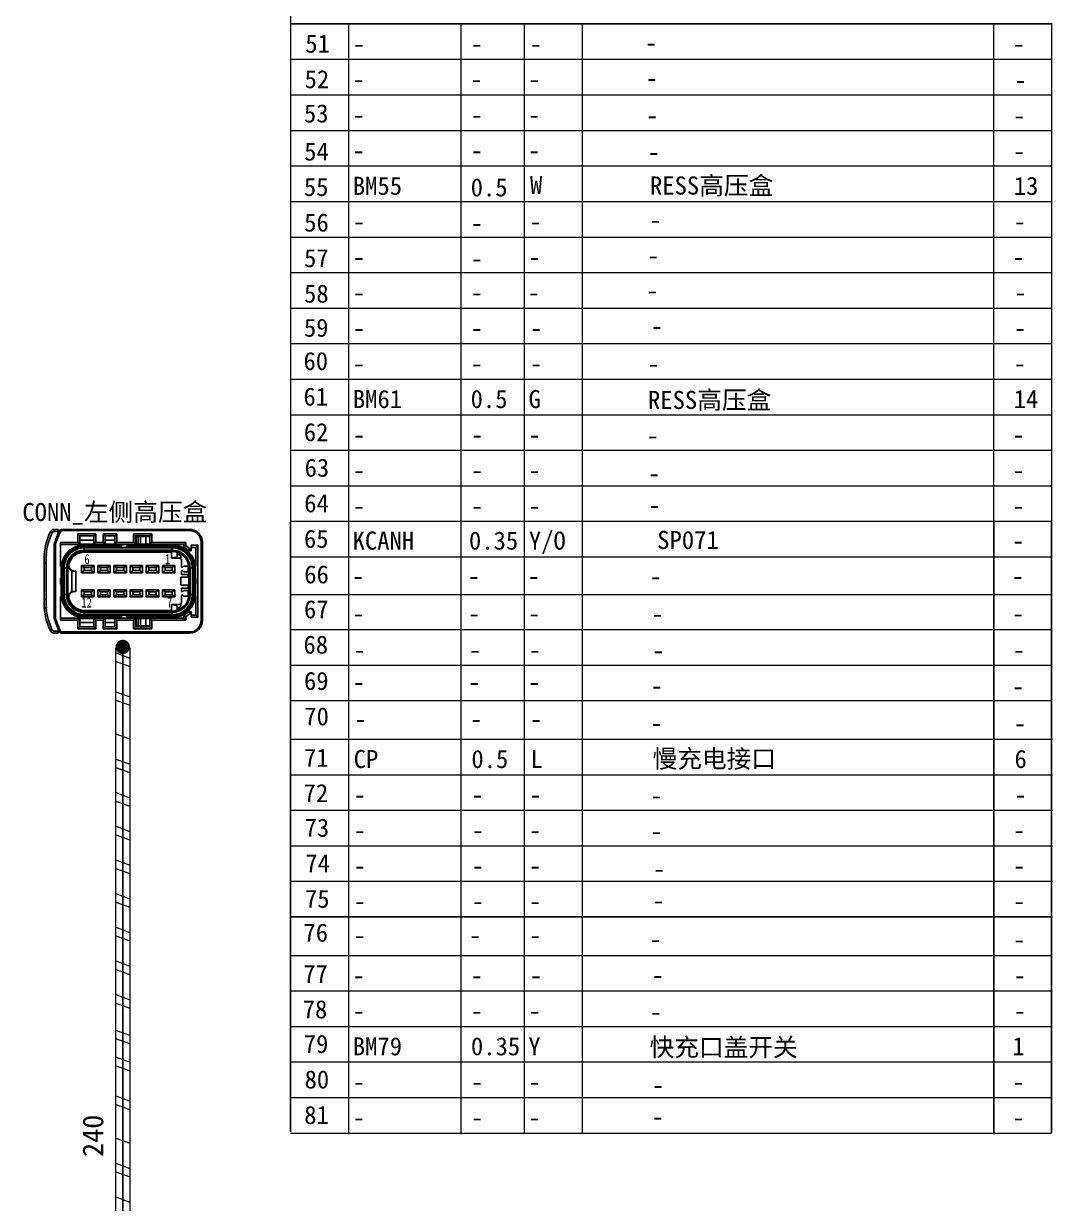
# Model space of a CAD drawing. Header units: millimetres. Extents: x 17 to 3784, y 12 to 1382.
# Drawn here: x 1831.6 to 1903.5, y 214.5 to 297 of the extents above; entities that cross this region are included whole.
import ezdxf

# ---------------------------------------------------------------- set-up
doc = ezdxf.new("R2010")
doc.units = ezdxf.units.MM
doc.layers.add('全新开发部分', color=7, linetype='Continuous', lineweight=18)
doc.styles.add('FangSong_GB2312_Style', font='simfang.ttf')
doc.styles.add('样式 2', font='', dxfattribs={"width": 0.75})
doc.styles.get('样式 2').set_extended_font_data('宋体')

msp = doc.modelspace()

# ---------------------------------------------------------------- hatches: boundary and pattern name
h = msp.add_hatch(color=0)
edge = h.paths.add_edge_path(flags=0)
edge.add_arc((1838.501, 253.405), 0.507, 180, 540)

# ---------------------------------------------------------------- linework, layer by layer
at = {"color": 7, "linetype": 'Continuous'}
for p, q in [((1833.7, 261.627), (1833.7, 261.486)), ((1833.7, 261.627), (1833.983, 261.627)), ((1833.983, 261.354), (1833.983, 261.627)), ((1834.214, 261.627), (1834.214, 261.543)), ((1843.165, 261.627), (1834.214, 261.627)), ((1843.165, 261.543), (1843.165, 261.627)), ((1833.447, 261.471), (1833.574, 261.408)), ((1833.7, 261.486), (1833.983, 261.486)), ((1833.973, 261.331), (1833.989, 261.331)), ((1834.162, 261.51), (1834.086, 261.546)), ((1843.165, 261.543), (1834.214, 261.543)), ((1835.353, 260.709), (1835.353, 261.317)), ((1835.494, 261.175), (1835.353, 261.317)), ((1835.353, 261.317), (1836.624, 261.317)), ((1835.494, 260.568), (1835.494, 261.175)), ((1835.494, 261.175), (1836.483, 261.175)), ((1835.494, 260.879), (1836.483, 260.879)), ((1836.483, 261.175), (1836.624, 261.317)), ((1836.483, 260.568), (1836.483, 261.175)), ((1836.624, 261.317), (1836.624, 260.709)), ((1837.133, 260.709), (1837.133, 261.317)), ((1837.274, 261.175), (1837.133, 261.317)), ((1837.133, 261.317), (1838.094, 261.317)), ((1837.274, 260.568), (1837.274, 261.175)), ((1837.274, 261.175), (1837.952, 261.175)), ((1837.274, 260.879), (1837.952, 260.879)), ((1837.952, 261.175), (1838.094, 261.317)), ((1837.952, 260.568), (1837.952, 261.175)), ((1838.094, 261.317), (1838.094, 260.709)), ((1839.252, 260.709), (1839.252, 261.317)), ((1839.393, 261.175), (1839.252, 261.317)), ((1839.252, 261.317), (1840.523, 261.317)), ((1839.393, 260.568), (1839.393, 261.175)), ((1839.393, 261.175), (1840.382, 261.175)), ((1839.393, 260.879), (1839.436, 260.879)), ((1839.436, 261.119), (1839.436, 260.596)), ((1840.382, 261.119), (1839.436, 261.119)), ((1839.577, 260.596), (1839.577, 261.119)), ((1839.737, 261.119), (1839.737, 260.596)), ((1840.103, 260.596), (1840.103, 261.119)), ((1840.382, 261.175), (1840.523, 261.317)), ((1840.382, 260.568), (1840.382, 261.175)), ((1840.523, 261.317), (1840.523, 260.709)), ((1833.7, 255.398), (1833.7, 260.596)), ((1833.7, 260.568), (1833.785, 260.555)), ((1833.785, 260.555), (1833.785, 255.439)), ((1834.152, 259.056), (1834.152, 260.709)), ((1834.152, 260.709), (1835.353, 260.709)), ((1834.152, 260.568), (1837.389, 260.568)), ((1835.494, 260.628), (1835.353, 260.709)), ((1835.494, 260.596), (1836.483, 260.596)), ((1835.777, 260.088), (1841.964, 260.088)), ((1835.805, 260.54), (1835.805, 260.483)), ((1835.805, 260.54), (1837.45, 260.54)), ((1835.805, 260.483), (1838.418, 260.483)), ((1835.805, 260.398), (1835.805, 260.172)), ((1835.805, 260.398), (1838.418, 260.398)), ((1835.805, 260.398), (1838.418, 260.398)), ((1835.805, 260.341), (1841.964, 260.341)), ((1835.805, 260.332), (1841.964, 260.332)), ((1835.805, 260.172), (1841.964, 260.172)), ((1835.805, 260.031), (1835.805, 260.088)), ((1841.906, 260.031), (1835.805, 260.031)), ((1836.483, 260.628), (1836.624, 260.709)), ((1836.624, 260.709), (1837.133, 260.709)), ((1837.274, 260.628), (1837.133, 260.709)), ((1837.274, 260.596), (1837.952, 260.596)), ((1837.571, 260.483), (1837.329, 260.596)), ((1837.656, 260.596), (1837.656, 260.483)), ((1837.952, 260.628), (1838.094, 260.709)), ((1837.952, 260.568), (1842.769, 260.568)), ((1837.989, 260.568), (1837.995, 260.483)), ((1837.991, 260.54), (1838.418, 260.54)), ((1838.094, 260.709), (1839.252, 260.709)), ((1838.418, 260.37), (1838.418, 260.568)), ((1838.689, 260.37), (1838.418, 260.37)), ((1838.971, 260.568), (1838.689, 260.37)), ((1838.728, 260.398), (1841.964, 260.398)), ((1838.729, 260.398), (1841.964, 260.398)), ((1838.85, 260.483), (1841.964, 260.483)), ((1838.931, 260.54), (1841.964, 260.54)), ((1839.393, 260.628), (1839.252, 260.709)), ((1839.393, 260.596), (1840.382, 260.596)), ((1840.382, 260.628), (1840.523, 260.709)), ((1840.523, 260.709), (1842.911, 260.709)), ((1841.906, 259.622), (1841.906, 260.088)), ((1841.964, 260.54), (1841.964, 260.483)), ((1841.964, 260.398), (1841.964, 260.172)), ((1842.303, 259.713), (1842.303, 260.018)), ((1842.769, 260.568), (1842.911, 260.709)), ((1842.769, 260.568), (1842.769, 260.427)), ((1842.769, 260.427), (1842.911, 260.491)), ((1842.769, 260.427), (1843.127, 260.116)), ((1842.911, 260.709), (1842.911, 260.491)), ((1842.911, 260.491), (1843.18, 260.257)), ((1843.127, 260.116), (1843.18, 260.257)), ((1843.127, 260.116), (1843.278, 260.116)), ((1843.18, 260.257), (1843.278, 260.257)), ((1843.758, 260.511), (1843.278, 260.511)), ((1843.278, 260.116), (1843.278, 260.511)), ((1843.617, 260.37), (1843.278, 260.37)), ((1843.758, 260.511), (1843.617, 260.37)), ((1843.617, 259.056), (1843.617, 260.37)), ((1843.758, 260.511), (1843.758, 255.483)), ((1843.984, 260.723), (1844.069, 260.723)), ((1843.984, 255.271), (1843.984, 260.723)), ((1844.069, 255.271), (1844.069, 260.723)), ((1832.994, 256.726), (1832.994, 259.268)), ((1832.994, 259.268), (1833.135, 259.268)), ((1833.014, 259.863), (1833.155, 259.854)), ((1833.135, 256.726), (1833.135, 259.268)), ((1841.906, 259.629), (1841.987, 259.629)), ((1842.557, 259.622), (1841.906, 259.622)), ((1841.987, 259.629), (1842.303, 259.713)), ((1842.557, 259.579), (1842.557, 259.773)), ((1842.6, 258.972), (1842.6, 259.537)), ((1834.152, 259.056), (1834.181, 259.056)), ((1834.181, 259.056), (1834.181, 258.209)), ((1834.195, 257.065), (1834.195, 258.929)), ((1834.195, 258.929), (1834.251, 258.929)), ((1834.251, 257.065), (1834.251, 258.929)), ((1834.336, 257.065), (1834.336, 258.929)), ((1834.336, 258.929), (1834.562, 258.929)), ((1834.337, 257.065), (1834.337, 258.929)), ((1834.393, 257.065), (1834.393, 258.929)), ((1834.403, 257.065), (1834.403, 258.929)), ((1834.562, 257.065), (1834.562, 258.929)), ((1834.647, 258.958), (1834.647, 257.036)), ((1834.929, 257.291), (1834.929, 258.703)), ((1834.929, 258.703), (1835.212, 258.703)), ((1835.212, 257.291), (1835.212, 258.703)), ((1835.621, 258.598), (1835.621, 259.091)), ((1835.805, 258.951), (1835.621, 259.091)), ((1835.621, 259.091), (1836.497, 259.091)), ((1835.805, 258.739), (1835.621, 258.598)), ((1836.497, 258.598), (1835.621, 258.598)), ((1835.805, 258.739), (1835.805, 258.951)), ((1835.805, 258.951), (1836.314, 258.951)), ((1836.314, 258.739), (1835.805, 258.739)), ((1836.314, 258.951), (1836.497, 259.091)), ((1836.314, 258.951), (1836.314, 258.739)), ((1836.314, 258.739), (1836.497, 258.598)), ((1836.497, 259.091), (1836.497, 258.598)), ((1836.752, 258.598), (1836.752, 259.091)), ((1836.935, 258.951), (1836.752, 259.091)), ((1836.752, 259.091), (1837.627, 259.091)), ((1836.935, 258.739), (1836.752, 258.598)), ((1837.627, 258.598), (1836.752, 258.598)), ((1836.935, 258.739), (1836.935, 258.951)), ((1836.935, 258.951), (1837.444, 258.951)), ((1837.444, 258.739), (1836.935, 258.739)), ((1837.444, 258.951), (1837.627, 259.091)), ((1837.444, 258.951), (1837.444, 258.739)), ((1837.444, 258.739), (1837.627, 258.598)), ((1837.627, 259.091), (1837.627, 258.598)), ((1837.882, 258.598), (1837.882, 259.091)), ((1838.065, 258.951), (1837.882, 259.091)), ((1837.882, 259.091), (1838.757, 259.091)), ((1838.065, 258.739), (1837.882, 258.598)), ((1838.757, 258.598), (1837.882, 258.598)), ((1838.065, 258.739), (1838.065, 258.951)), ((1838.065, 258.951), (1838.574, 258.951)), ((1838.574, 258.739), (1838.065, 258.739)), ((1838.574, 258.951), (1838.757, 259.091)), ((1838.574, 258.951), (1838.574, 258.739)), ((1838.574, 258.739), (1838.757, 258.598)), ((1838.757, 259.091), (1838.757, 258.598)), ((1839.012, 258.598), (1839.012, 259.091)), ((1839.012, 259.091), (1839.888, 259.091)), ((1839.195, 258.951), (1839.012, 259.091)), ((1839.195, 258.739), (1839.012, 258.598)), ((1839.888, 258.598), (1839.012, 258.598)), ((1839.195, 258.739), (1839.195, 258.951)), ((1839.195, 258.951), (1839.704, 258.951)), ((1839.704, 258.739), (1839.195, 258.739)), ((1839.704, 258.951), (1839.888, 259.091)), ((1839.704, 258.951), (1839.704, 258.739)), ((1839.704, 258.739), (1839.888, 258.598)), ((1839.888, 259.091), (1839.888, 258.598)), ((1840.142, 259.091), (1841.018, 259.091)), ((1840.142, 258.598), (1840.142, 259.091)), ((1840.325, 258.951), (1840.142, 259.091)), ((1840.325, 258.739), (1840.142, 258.598)), ((1841.018, 258.598), (1840.142, 258.598)), ((1840.325, 258.951), (1840.834, 258.951)), ((1840.325, 258.739), (1840.325, 258.951)), ((1840.834, 258.739), (1840.325, 258.739)), ((1840.834, 258.951), (1841.018, 259.091)), ((1840.834, 258.951), (1840.834, 258.739)), ((1840.834, 258.739), (1841.018, 258.598)), ((1841.018, 259.091), (1841.018, 258.598)), ((1841.272, 259.091), (1842.148, 259.091)), ((1841.456, 258.951), (1841.272, 259.091)), ((1841.272, 258.598), (1841.272, 259.091)), ((1841.456, 258.739), (1841.272, 258.598)), ((1842.148, 258.598), (1841.272, 258.598)), ((1841.456, 258.951), (1841.964, 258.951)), ((1841.456, 258.739), (1841.456, 258.951)), ((1841.964, 258.739), (1841.456, 258.739)), ((1841.964, 258.951), (1842.148, 259.091)), ((1841.964, 258.951), (1841.964, 258.739)), ((1841.964, 258.739), (1842.148, 258.598)), ((1842.148, 259.091), (1842.148, 258.598)), ((1842.699, 258.972), (1842.6, 258.972)), ((1842.6, 258.717), (1842.699, 258.717)), ((1842.6, 258.477), (1842.6, 258.717)), ((1842.6, 258.477), (1843.122, 258.477)), ((1842.769, 259.042), (1842.699, 258.972)), ((1842.699, 258.717), (1842.769, 258.647)), ((1842.769, 259.042), (1843.117, 259.042)), ((1842.769, 258.647), (1843.122, 258.647)), ((1843.066, 258.929), (1843.122, 258.929)), ((1843.066, 258.647), (1843.066, 258.929)), ((1843.066, 258.28), (1843.066, 258.477)), ((1843.122, 257.065), (1843.122, 258.929)), ((1843.433, 258.929), (1843.207, 258.929)), ((1843.207, 258.929), (1843.207, 257.065)), ((1843.367, 258.929), (1843.367, 257.065)), ((1843.376, 258.929), (1843.376, 257.065)), ((1843.433, 258.929), (1843.433, 257.065)), ((1843.433, 258.929), (1843.433, 257.065)), ((1843.574, 258.929), (1843.518, 258.929)), ((1843.518, 258.929), (1843.518, 257.065)), ((1843.574, 258.929), (1843.574, 257.065)), ((1843.617, 259.056), (1843.589, 259.056)), ((1843.589, 258.209), (1843.589, 259.056)), ((1834.152, 258.209), (1834.152, 257.785)), ((1834.181, 258.209), (1834.152, 258.209)), ((1834.152, 257.785), (1834.181, 257.785)), ((1834.181, 257.785), (1834.181, 256.938)), ((1843.122, 258.28), (1842.557, 258.28)), ((1842.557, 258.28), (1842.557, 257.715)), ((1842.557, 257.715), (1843.122, 257.715)), ((1842.6, 257.517), (1843.122, 257.517)), ((1842.6, 257.277), (1842.6, 257.517)), ((1843.066, 257.517), (1843.066, 257.715)), ((1843.617, 258.209), (1843.589, 258.209)), ((1843.617, 257.785), (1843.589, 257.785)), ((1843.589, 256.938), (1843.589, 257.785)), ((1843.617, 257.785), (1843.617, 258.209)), ((1832.994, 256.726), (1833.135, 256.726)), ((1834.152, 255.285), (1834.152, 256.938)), ((1834.181, 256.938), (1834.152, 256.938)), ((1834.195, 257.065), (1834.251, 257.065)), ((1834.336, 257.065), (1834.562, 257.065)), ((1834.929, 257.291), (1835.212, 257.291)), ((1835.621, 256.903), (1835.621, 257.396)), ((1835.805, 257.255), (1835.621, 257.396)), ((1835.621, 257.396), (1836.497, 257.396)), ((1835.805, 257.044), (1835.621, 256.903)), ((1836.497, 256.903), (1835.621, 256.903)), ((1835.805, 257.044), (1835.805, 257.255)), ((1835.805, 257.255), (1836.314, 257.255)), ((1836.314, 257.044), (1835.805, 257.044)), ((1836.314, 257.255), (1836.497, 257.396)), ((1836.314, 257.255), (1836.314, 257.044)), ((1836.314, 257.044), (1836.497, 256.903)), ((1836.497, 257.396), (1836.497, 256.903)), ((1836.752, 256.903), (1836.752, 257.396)), ((1836.935, 257.255), (1836.752, 257.396)), ((1836.752, 257.396), (1837.627, 257.396)), ((1836.935, 257.044), (1836.752, 256.903)), ((1837.627, 256.903), (1836.752, 256.903)), ((1836.935, 257.044), (1836.935, 257.255)), ((1836.935, 257.255), (1837.444, 257.255)), ((1837.444, 257.044), (1836.935, 257.044)), ((1837.444, 257.255), (1837.627, 257.396)), ((1837.444, 257.255), (1837.444, 257.044)), ((1837.444, 257.044), (1837.627, 256.903)), ((1837.627, 257.396), (1837.627, 256.903)), ((1838.065, 257.255), (1837.882, 257.396)), ((1837.882, 256.903), (1837.882, 257.396)), ((1837.882, 257.396), (1838.757, 257.396)), ((1838.065, 257.044), (1837.882, 256.903)), ((1838.757, 256.903), (1837.882, 256.903)), ((1838.065, 257.044), (1838.065, 257.255)), ((1838.065, 257.255), (1838.574, 257.255)), ((1838.574, 257.044), (1838.065, 257.044)), ((1838.574, 257.255), (1838.757, 257.396)), ((1838.574, 257.255), (1838.574, 257.044)), ((1838.574, 257.044), (1838.757, 256.903)), ((1838.757, 257.396), (1838.757, 256.903)), ((1839.012, 257.396), (1839.888, 257.396)), ((1839.195, 257.255), (1839.012, 257.396)), ((1839.012, 256.903), (1839.012, 257.396)), ((1839.195, 257.044), (1839.012, 256.903)), ((1839.888, 256.903), (1839.012, 256.903)), ((1839.195, 257.255), (1839.704, 257.255)), ((1839.195, 257.044), (1839.195, 257.255)), ((1839.704, 257.044), (1839.195, 257.044)), ((1839.704, 257.255), (1839.888, 257.396)), ((1839.704, 257.255), (1839.704, 257.044)), ((1839.704, 257.044), (1839.888, 256.903)), ((1839.888, 257.396), (1839.888, 256.903)), ((1840.142, 257.396), (1841.018, 257.396)), ((1840.325, 257.255), (1840.142, 257.396)), ((1840.142, 256.903), (1840.142, 257.396)), ((1840.325, 257.044), (1840.142, 256.903)), ((1841.018, 256.903), (1840.142, 256.903)), ((1840.325, 257.255), (1840.834, 257.255)), ((1840.325, 257.044), (1840.325, 257.255)), ((1840.834, 257.044), (1840.325, 257.044)), ((1840.834, 257.255), (1841.018, 257.396)), ((1840.834, 257.255), (1840.834, 257.044)), ((1840.834, 257.044), (1841.018, 256.903)), ((1841.018, 257.396), (1841.018, 256.903)), ((1841.272, 257.396), (1842.148, 257.396)), ((1841.456, 257.255), (1841.272, 257.396)), ((1841.272, 256.903), (1841.272, 257.396)), ((1841.456, 257.044), (1841.272, 256.903)), ((1842.148, 256.903), (1841.272, 256.903)), ((1841.456, 257.255), (1841.964, 257.255)), ((1841.456, 257.044), (1841.456, 257.255)), ((1841.964, 257.044), (1841.456, 257.044)), ((1841.964, 257.255), (1842.148, 257.396)), ((1841.964, 257.255), (1841.964, 257.044)), ((1841.964, 257.044), (1842.148, 256.903)), ((1842.148, 257.396), (1842.148, 256.903)), ((1842.699, 257.277), (1842.6, 257.277)), ((1842.6, 257.022), (1842.699, 257.022)), ((1842.6, 256.457), (1842.6, 257.022)), ((1842.769, 257.347), (1842.699, 257.277)), ((1842.699, 257.022), (1842.769, 256.952)), ((1842.769, 257.347), (1843.122, 257.347)), ((1842.769, 256.952), (1843.117, 256.952)), ((1843.066, 257.065), (1843.066, 257.347)), ((1843.066, 257.065), (1843.122, 257.065)), ((1843.433, 257.065), (1843.207, 257.065)), ((1843.574, 257.065), (1843.518, 257.065)), ((1843.617, 256.938), (1843.589, 256.938)), ((1843.617, 255.624), (1843.617, 256.938)), ((1833.014, 256.131), (1833.155, 256.14)), ((1835.777, 255.906), (1841.964, 255.906)), ((1835.805, 255.963), (1835.805, 255.906)), ((1835.805, 255.963), (1841.906, 255.963)), ((1835.805, 255.596), (1835.805, 255.822)), ((1841.964, 255.822), (1835.805, 255.822)), ((1842.557, 256.373), (1841.906, 256.373)), ((1841.906, 255.906), (1841.906, 256.373)), ((1841.987, 256.365), (1841.906, 256.365)), ((1841.964, 255.596), (1841.964, 255.822)), ((1842.303, 256.281), (1841.987, 256.365)), ((1842.303, 255.976), (1842.303, 256.281)), ((1842.557, 256.221), (1842.557, 256.415)), ((1843.127, 255.878), (1842.769, 255.567)), ((1843.278, 255.878), (1843.127, 255.878)), ((1843.127, 255.878), (1843.18, 255.737)), ((1843.278, 255.483), (1843.278, 255.878)), ((1833.7, 255.426), (1833.785, 255.439)), ((1837.389, 255.426), (1834.152, 255.426)), ((1835.353, 255.285), (1834.152, 255.285)), ((1835.494, 255.366), (1835.353, 255.285)), ((1835.353, 254.677), (1835.353, 255.285)), ((1835.494, 254.819), (1835.494, 255.426)), ((1835.494, 255.398), (1836.483, 255.398)), ((1835.494, 255.115), (1836.483, 255.115)), ((1841.964, 255.662), (1835.805, 255.662)), ((1841.964, 255.653), (1835.805, 255.653)), ((1838.418, 255.596), (1835.805, 255.596)), ((1838.418, 255.596), (1835.805, 255.596)), ((1835.805, 255.454), (1835.805, 255.511)), ((1835.805, 255.511), (1838.418, 255.511)), ((1837.45, 255.454), (1835.805, 255.454)), ((1836.483, 254.819), (1836.483, 255.426)), ((1836.483, 255.366), (1836.624, 255.285)), ((1837.133, 255.285), (1836.624, 255.285)), ((1836.624, 255.285), (1836.624, 254.677)), ((1837.274, 255.366), (1837.133, 255.285)), ((1837.133, 254.677), (1837.133, 255.285)), ((1837.274, 254.819), (1837.274, 255.426)), ((1837.274, 255.398), (1837.952, 255.398)), ((1837.274, 255.115), (1837.952, 255.115)), ((1837.329, 255.398), (1837.571, 255.511)), ((1837.656, 255.511), (1837.656, 255.398)), ((1842.769, 255.426), (1837.952, 255.426)), ((1837.952, 254.819), (1837.952, 255.426)), ((1837.952, 255.366), (1838.094, 255.285)), ((1837.995, 255.511), (1837.989, 255.426)), ((1838.418, 255.454), (1837.991, 255.454)), ((1839.252, 255.285), (1838.094, 255.285)), ((1838.094, 255.285), (1838.094, 254.677)), ((1838.418, 255.624), (1838.689, 255.624)), ((1838.418, 255.426), (1838.418, 255.624)), ((1838.689, 255.624), (1838.971, 255.426)), ((1841.964, 255.596), (1838.728, 255.596)), ((1841.964, 255.596), (1838.729, 255.596)), ((1841.964, 255.511), (1838.85, 255.511)), ((1841.964, 255.454), (1838.931, 255.454)), ((1839.393, 255.366), (1839.252, 255.285)), ((1839.252, 254.677), (1839.252, 255.285)), ((1839.393, 254.819), (1839.393, 255.426)), ((1839.393, 255.398), (1840.382, 255.398)), ((1839.393, 255.115), (1839.436, 255.115)), ((1839.436, 255.398), (1839.436, 254.875)), ((1839.577, 254.875), (1839.577, 255.398)), ((1839.737, 255.398), (1839.737, 254.875)), ((1840.103, 254.875), (1840.103, 255.398)), ((1840.382, 254.819), (1840.382, 255.426)), ((1840.382, 255.366), (1840.523, 255.285)), ((1842.911, 255.285), (1840.523, 255.285)), ((1840.523, 255.285), (1840.523, 254.677)), ((1841.964, 255.454), (1841.964, 255.511)), ((1842.769, 255.567), (1842.911, 255.503)), ((1842.769, 255.567), (1842.769, 255.426)), ((1842.769, 255.426), (1842.911, 255.285)), ((1843.18, 255.737), (1842.911, 255.503)), ((1842.911, 255.503), (1842.911, 255.285)), ((1843.278, 255.737), (1843.18, 255.737)), ((1843.278, 255.624), (1843.617, 255.624)), ((1843.278, 255.483), (1843.758, 255.483)), ((1843.617, 255.624), (1843.758, 255.483)), ((1843.984, 255.271), (1844.069, 255.271)), ((1833.447, 254.523), (1833.574, 254.586)), ((1833.7, 254.367), (1833.7, 254.508)), ((1833.983, 254.508), (1833.7, 254.508)), ((1833.983, 254.367), (1833.7, 254.367)), ((1833.973, 254.663), (1833.989, 254.663)), ((1833.983, 254.367), (1833.983, 254.64)), ((1834.086, 254.448), (1834.162, 254.484)), ((1834.214, 254.451), (1834.214, 254.367)), ((1834.214, 254.451), (1843.165, 254.451)), ((1834.214, 254.367), (1843.165, 254.367)), ((1835.494, 254.819), (1835.353, 254.677)), ((1836.624, 254.677), (1835.353, 254.677)), ((1836.483, 254.819), (1835.494, 254.819)), ((1836.624, 254.677), (1836.483, 254.819)), ((1837.274, 254.819), (1837.133, 254.677)), ((1838.094, 254.677), (1837.133, 254.677)), ((1837.952, 254.819), (1837.274, 254.819)), ((1837.952, 254.819), (1838.094, 254.677)), ((1839.393, 254.819), (1839.252, 254.677)), ((1840.523, 254.677), (1839.252, 254.677)), ((1840.382, 254.819), (1839.393, 254.819)), ((1840.382, 254.875), (1839.436, 254.875)), ((1840.382, 254.819), (1840.523, 254.677)), ((1843.165, 254.451), (1843.165, 254.367))]:
    msp.add_line(p, q, dxfattribs=at)
for p, q in [((1850.238, 262.156), (1850.238, 234.534)), ((1850.241, 262.197), (1850.241, 219.479)), ((1899.427, 262.197), (1899.427, 219.336)), ((1903.469, 262.192), (1903.469, 219.453)), ((1838.005, 253.326), (1838.982, 253.326))]:
    msp.add_line(p, q)
at = {"color": 7, "linetype": 'Continuous', "lineweight": 13}
for points in [[(1850.233, 302.014), (1850.233, 262.191)], [(1850.233, 296.988), (1903.469, 296.988)], [(1850.28, 297.002), (1903.517, 297.002)], [(1854.288, 296.988), (1854.288, 219.337)], [(1862.136, 296.988), (1862.136, 219.337)], [(1866.583, 296.988), (1866.583, 219.453)], [(1870.638, 296.988), (1870.638, 219.395)], [(1899.414, 296.988), (1899.414, 262.191)], [(1903.469, 296.988), (1903.469, 262.191)], [(1850.233, 294.503), (1903.469, 294.503)], [(1850.233, 292.017), (1903.469, 292.017)], [(1850.233, 289.532), (1903.469, 289.532)], [(1850.233, 287.046), (1903.469, 287.046)], [(1850.233, 284.561), (1903.469, 284.561)], [(1850.233, 282.075), (1903.469, 282.075)], [(1850.233, 279.59), (1903.469, 279.59)], [(1850.233, 277.104), (1903.469, 277.104)], [(1850.233, 274.618), (1903.469, 274.618)], [(1850.233, 272.133), (1903.469, 272.133)], [(1850.233, 269.647), (1903.469, 269.647)], [(1850.233, 267.162), (1903.469, 267.162)], [(1850.233, 264.676), (1903.469, 264.676)], [(1850.233, 262.192), (1903.47, 262.192)], [(1850.239, 259.717), (1903.475, 259.717)], [(1850.24, 257.062), (1903.477, 257.062)], [(1850.247, 254.621), (1903.483, 254.621)], [(1850.248, 252.137), (1903.484, 252.137)], [(1838.496, 250.981), (1838.496, 227.47)], [(1850.253, 249.662), (1903.489, 249.662)], [(1850.287, 246.956), (1903.524, 246.956)], [(1850.287, 244.47), (1903.524, 244.47)], [(1850.287, 241.985), (1903.524, 241.985)], [(1850.287, 239.499), (1903.524, 239.499)], [(1850.287, 237.013), (1903.524, 237.013)], [(1850.195, 234.54), (1903.431, 234.54)], [(1850.288, 234.529), (1903.525, 234.529)], [(1850.229, 231.834), (1903.466, 231.834)], [(1850.229, 229.349), (1903.466, 229.349)], [(1850.229, 226.863), (1903.466, 226.863)], [(1850.229, 224.378), (1903.466, 224.378)], [(1850.229, 221.892), (1903.466, 221.892)], [(1850.23, 219.408), (1903.467, 219.408)]]:
    msp.add_lwpolyline(points, dxfattribs=at)
at = {"color": 7, "linetype": 'Continuous', "lineweight": 0}
for points in [[(1838.005, 250.981), (1838.005, 253.335)], [(1838.986, 253.335), (1838.986, 250.981)], [(1838.974, 252.63), (1837.993, 252.983)], [(1838.974, 252.041), (1837.993, 252.394)], [(1838.007, 248.627), (1838.005, 250.981)], [(1838.985, 250.981), (1838.986, 248.627)], [(1838.005, 250.275), (1838.986, 249.923)], [(1838.005, 249.686), (1838.986, 249.333)], [(1838.007, 246.272), (1838.005, 248.627)], [(1838.985, 248.627), (1838.986, 246.272)], [(1838.005, 247.332), (1838.986, 246.979)], [(1838.007, 243.918), (1838.005, 246.272)], [(1838.985, 246.272), (1838.986, 243.918)], [(1838.005, 245.566), (1838.986, 245.213)], [(1838.005, 244.977), (1838.986, 244.624)], [(1838.007, 241.564), (1838.005, 243.918)], [(1838.985, 243.918), (1838.986, 241.564)], [(1838.005, 243.212), (1838.986, 242.859)], [(1838.005, 242.623), (1838.986, 242.27)], [(1838.007, 239.209), (1838.005, 241.564)], [(1838.985, 241.564), (1838.986, 239.209)], [(1838.005, 240.857), (1838.986, 240.504)], [(1838.005, 240.269), (1838.986, 239.916)], [(1838.007, 236.855), (1838.005, 239.209)], [(1838.005, 238.503), (1838.986, 238.15)], [(1838.985, 239.209), (1838.986, 236.855)], [(1838.005, 237.914), (1838.986, 237.561)], [(1838.007, 234.501), (1838.005, 236.855)], [(1838.985, 236.855), (1838.986, 234.501)], [(1838.005, 236.149), (1838.986, 235.795)], [(1838.005, 235.56), (1838.986, 235.207)], [(1838.007, 232.146), (1838.005, 234.501)], [(1838.985, 234.501), (1838.986, 232.146)], [(1838.005, 233.794), (1838.986, 233.441)], [(1838.005, 233.206), (1838.986, 232.853)], [(1838.007, 229.792), (1838.005, 232.146)], [(1838.985, 232.146), (1838.986, 229.792)], [(1838.005, 231.44), (1838.986, 231.087)], [(1838.005, 230.851), (1838.986, 230.498)], [(1838.007, 227.437), (1838.005, 229.792)], [(1838.985, 229.792), (1838.986, 227.437)], [(1838.005, 229.086), (1838.986, 228.732)], [(1838.005, 228.497), (1838.986, 228.144)], [(1838.005, 224.937), (1838.005, 227.834)], [(1838.986, 227.577), (1838.986, 224.937)], [(1838.986, 226.232), (1838.005, 226.585)], [(1838.986, 225.643), (1838.005, 225.996)], [(1838.975, 224.353), (1837.994, 224.706)], [(1838.006, 222.704), (1838.006, 225.058)], [(1838.987, 225.058), (1838.987, 222.704)], [(1838.975, 223.764), (1837.994, 224.117)], [(1838.007, 220.35), (1838.006, 222.704)], [(1838.006, 221.998), (1838.987, 221.646)], [(1838.986, 222.704), (1838.987, 220.35)], [(1838.006, 221.409), (1838.987, 221.056)], [(1838.007, 217.995), (1838.006, 220.35)], [(1838.986, 220.35), (1838.987, 217.995)], [(1838.006, 219.055), (1838.987, 218.702)], [(1838.007, 215.641), (1838.006, 217.995)], [(1838.986, 217.995), (1838.987, 215.641)], [(1838.006, 217.289), (1838.987, 216.936)], [(1838.006, 216.7), (1838.987, 216.347)], [(1838.007, 213.287), (1838.006, 215.641)], [(1838.986, 215.641), (1838.987, 213.287)], [(1838.006, 214.935), (1838.987, 214.581)]]:
    msp.add_lwpolyline(points, dxfattribs=at)
at = {"color": 7, "linetype": 'Continuous', "lineweight": 25}
msp.add_lwpolyline([(1838.496, 224.937), (1838.496, 253.308)], dxfattribs=at)
at = {"color": 0, "linetype": 'Continuous', "lineweight": 25}
msp.add_lwpolyline([(1838.497, 198.408), (1838.497, 225.031)], dxfattribs=at)
at = {"color": 0, "linetype": 'Continuous', "lineweight": 13}
msp.add_lwpolyline([(1838.497, 222.704), (1838.497, 199.193)], dxfattribs=at)
at = {"color": 7, "linetype": 'Continuous'}
for centre, radius, start, end in [((1833.7, 261.345), 0.283, 90, 153.57143), ((1834.214, 261.486), 0.141, 90, 154.94811), ((1843.165, 260.723), 0.904, 0, 90), ((1837.242, 259.584), 4.238, 153.57143, 176.22635), ((1837.242, 259.584), 4.097, 153.57143, 176.22635), ((1833.7, 261.345), 0.141, 90, 153.57143), ((1841.764, 257.957), 8.476, 154.94811, 162.05835), ((1841.827, 257.997), 8.532, 156.83216, 162.26375), ((1841.764, 257.957), 8.391, 154.94811, 161.96721), ((1834.214, 261.486), 0.0565, 90, 154.94801), ((1843.165, 260.723), 0.819, 0, 90), ((1835.805, 258.929), 1.61, 90, 180), ((1835.805, 258.929), 1.554, 90, 180), ((1835.805, 258.929), 1.469, 90, 180), ((1835.805, 258.929), 1.469, 90, 180), ((1835.805, 258.929), 1.412, 90, 180), ((1835.805, 258.929), 1.403, 90, 180), ((1835.805, 258.929), 1.243, 90, 180), ((1835.777, 258.958), 1.13, 90, 180), ((1835.805, 258.929), 1.158, 90, 164.3815), ((1835.805, 258.929), 1.102, 90, 163.39949), ((1841.909, 258.929), 1.158, 70.09256, 90), ((1841.964, 258.929), 1.61, 0, 90), ((1841.964, 258.929), 1.554, 0, 90), ((1841.964, 258.929), 1.469, 0, 90), ((1841.964, 258.929), 1.469, 0, 90), ((1841.964, 258.929), 1.412, 0, 90), ((1841.964, 258.929), 1.403, 0, 90), ((1841.964, 258.929), 1.243, 0, 90), ((1841.964, 258.929), 1.158, 0, 90), ((1842.035, 259.268), 9.041, 176.22635, 180), ((1842.035, 259.268), 8.899, 176.22635, 180), ((1835.098, 259.127), 0.424, 164.3815, 270), ((1834.281, 262.283), 3.075, 277.61258, 278.77145), ((1841.964, 258.929), 1.031, 54.87638, 70.80604), ((1842.6, 259.579), 0.0424, 180, 270), ((1841.964, 258.929), 1.102, 0, 5.8883), ((1842.035, 256.726), 9.041, 180, 183.77365), ((1842.035, 256.726), 8.899, 180, 183.77365), ((1835.805, 257.065), 1.61, 180, 270), ((1835.805, 257.065), 1.554, 180, 270), ((1835.805, 257.065), 1.469, 180, 270), ((1835.805, 257.065), 1.469, 180, 270), ((1835.805, 257.065), 1.412, 180, 270), ((1835.805, 257.065), 1.403, 180, 270), ((1835.805, 257.065), 1.243, 180, 270), ((1835.777, 257.036), 1.13, 180, 270), ((1835.098, 256.867), 0.424, 90, 195.6185), ((1834.268, 253.623), 3.164, 81.24493, 82.37104), ((1835.805, 257.065), 1.158, 195.6185, 270), ((1835.805, 257.065), 1.102, 196.60051, 270), ((1841.964, 257.065), 1.61, 270, 0), ((1841.964, 257.065), 1.554, 270, 0), ((1841.964, 257.065), 1.469, 270, 0), ((1841.964, 257.065), 1.469, 270, 0), ((1841.964, 257.065), 1.412, 270, 0), ((1841.964, 257.065), 1.403, 270, 0), ((1841.964, 257.065), 1.243, 270, 0), ((1841.964, 257.065), 1.158, 270, 0), ((1841.964, 257.065), 1.102, 354.1117, 0), ((1837.242, 256.41), 4.238, 183.77365, 206.42857), ((1837.242, 256.41), 4.097, 183.77365, 206.42857), ((1841.909, 257.065), 1.158, 270, 289.90744), ((1841.964, 257.065), 1.031, 289.19396, 305.12362), ((1842.6, 256.415), 0.0424, 90, 180), ((1841.764, 258.037), 8.476, 197.94165, 205.05189), ((1841.827, 257.997), 8.532, 197.73625, 203.16784), ((1841.764, 258.037), 8.391, 198.03279, 205.05189), ((1843.165, 255.271), 0.904, 270, 0), ((1843.165, 255.271), 0.819, 270, 0), ((1833.7, 254.649), 0.283, 206.42857, 270), ((1833.7, 254.649), 0.141, 206.42857, 270), ((1834.214, 254.508), 0.141, 205.05189, 270), ((1834.214, 254.508), 0.0565, 205.052, 270)]:
    msp.add_arc(centre, radius, start, end, dxfattribs=at)
for points, knots in [([(1834.749, 259.244), (1834.747, 259.236), (1834.743, 259.22), (1834.738, 259.196), (1834.734, 259.171), (1834.733, 259.146), (1834.732, 259.121), (1834.733, 259.096), (1834.736, 259.071), (1834.74, 259.047), (1834.746, 259.023), (1834.753, 258.999), (1834.761, 258.975), (1834.775, 258.945), (1834.794, 258.908), (1834.823, 258.868), (1834.857, 258.831), (1834.888, 258.803), (1834.915, 258.783), (1834.936, 258.77), (1834.957, 258.757), (1834.987, 258.742), (1835.025, 258.727), (1835.065, 258.716), (1835.098, 258.709), (1835.123, 258.706), (1835.148, 258.704), (1835.164, 258.703), (1835.172, 258.703)], [0, 0, 0, 0, 0.031254, 0.062509, 0.093763, 0.125018, 0.156272, 0.187527, 0.218781, 0.250035, 0.28129, 0.312544, 0.343799, 0.375053, 0.437535, 0.500017, 0.562501, 0.624985, 0.65624, 0.687495, 0.71875, 0.750005, 0.812492, 0.874979, 0.906234, 0.937489, 0.968745, 1, 1, 1, 1]), ([(1835.172, 257.291), (1835.164, 257.291), (1835.148, 257.29), (1835.123, 257.288), (1835.098, 257.285), (1835.065, 257.279), (1835.025, 257.267), (1834.987, 257.252), (1834.957, 257.237), (1834.936, 257.224), (1834.915, 257.211), (1834.888, 257.191), (1834.857, 257.164), (1834.823, 257.126), (1834.794, 257.086), (1834.775, 257.049), (1834.761, 257.019), (1834.753, 256.995), (1834.746, 256.971), (1834.74, 256.947), (1834.736, 256.923), (1834.733, 256.898), (1834.732, 256.873), (1834.733, 256.848), (1834.734, 256.823), (1834.738, 256.798), (1834.743, 256.774), (1834.747, 256.758), (1834.749, 256.75)], [0, 0, 0, 0, 0.031255, 0.062511, 0.093766, 0.125021, 0.187508, 0.249995, 0.28125, 0.312505, 0.34376, 0.375015, 0.437499, 0.499983, 0.562465, 0.624947, 0.656201, 0.687456, 0.71871, 0.749965, 0.781219, 0.812473, 0.843728, 0.874982, 0.906237, 0.937491, 0.968746, 1, 1, 1, 1])]:
    msp.add_open_spline(points, degree=3, knots=knots, dxfattribs=at)

# ---------------------------------------------------------------- texts
at = {"color": 7, "linetype": 'Continuous', "style": 'FangSong_GB2312_Style'}
for s, height, p in [('51', 1.2655, (1851.265, 294.966)), ('-', 1.265, (1854.594, 294.966)), ('-', 1.265, (1862.831, 294.966)), ('-', 1.265, (1866.972, 294.966)), ('-', 1.265, (1875.023, 295.041)), ('-', 1.265, (1900.745, 294.966)), ('52', 1.2655, (1851.218, 292.481)), ('-', 1.265, (1854.57, 292.485)), ('-', 1.265, (1862.807, 292.485)), ('-', 1.265, (1866.858, 292.485)), ('-', 1.265, (1875.082, 292.572)), ('-', 1.265, (1900.869, 292.43)), ('53', 1.2655, (1851.173, 290.087)), ('-', 1.265, (1854.57, 290)), ('-', 1.265, (1862.831, 290)), ('-', 1.265, (1866.844, 290)), ('-', 1.265, (1875.092, 289.963)), ('-', 1.265, (1900.773, 289.945)), ('54', 1.2655, (1851.192, 287.427)), ('-', 1.265, (1854.57, 287.514)), ('-', 1.265, (1862.831, 287.514)), ('-', 1.265, (1866.844, 287.514)), ('-', 1.265, (1900.773, 287.459)), ('-', 1.265, (1875.212, 287.392)), ('W', 1.265, (1866.985, 285.089)), ('RESS高压盒', 1.2655, (1875.378, 285.043)), ('55', 1.2655, (1851.17, 284.942)), ('BM55', 1.2655, (1854.594, 285.024)), ('0.5', 1.2655, (1862.836, 284.915)), ('13', 1.2655, (1900.822, 285.024)), ('56', 1.2655, (1851.188, 282.456)), ('-', 1.265, (1854.594, 282.539)), ('-', 1.265, (1866.939, 282.539)), ('-', 1.265, (1875.338, 282.647)), ('-', 1.265, (1900.822, 282.539)), ('-', 1.265, (1862.836, 282.43)), ('57', 1.2655, (1851.181, 279.97)), ('-', 1.265, (1854.594, 280.053)), ('-', 1.265, (1866.868, 280.053)), ('-', 1.265, (1875.168, 280.154)), ('-', 1.265, (1900.723, 280.053)), ('-', 1.265, (1862.836, 279.944)), ('58', 1.2655, (1851.181, 277.485)), ('-', 1.265, (1854.594, 277.567)), ('-', 1.265, (1862.831, 277.567)), ('-', 1.265, (1866.814, 277.567)), ('-', 1.265, (1875.115, 277.713)), ('-', 1.265, (1900.87, 277.567)), ('59', 1.2655, (1851.171, 275.099)), ('-', 1.265, (1854.594, 275.082)), ('-', 1.265, (1862.831, 275.082)), ('-', 1.265, (1866.98, 275.082)), ('-', 1.265, (1875.417, 275.227)), ('-', 1.265, (1900.841, 275.082)), ('60', 1.2655, (1851.141, 272.764)), ('-', 1.265, (1854.594, 272.596)), ('-', 1.265, (1862.831, 272.596)), ('-', 1.265, (1866.976, 272.596)), ('-', 1.265, (1900.819, 272.596)), ('-', 1.265, (1875.184, 272.58)), ('61', 1.2655, (1851.137, 270.278)), ('RESS高压盒', 1.2655, (1875.24, 270.047)), ('BM61', 1.2655, (1854.594, 270.111)), ('0.5', 1.2655, (1862.831, 270.111)), ('G', 1.265, (1866.883, 270.111)), ('14', 1.2655, (1900.819, 270.111)), ('62', 1.2655, (1851.163, 267.793)), ('-', 1.265, (1854.594, 267.625)), ('-', 1.265, (1862.856, 267.625)), ('-', 1.265, (1866.868, 267.625)), ('-', 1.265, (1875.139, 267.562)), ('-', 1.265, (1900.723, 267.625)), ('63', 1.2655, (1851.218, 265.307)), ('-', 1.265, (1854.594, 265.14)), ('-', 1.265, (1862.856, 265.14)), ('-', 1.265, (1866.868, 265.14)), ('-', 1.265, (1875.245, 264.923)), ('-', 1.265, (1900.723, 265.14)), ('64', 1.2655, (1851.192, 262.822)), ('-', 1.265, (1875.26, 262.705)), ('-', 1.265, (1854.594, 262.654)), ('-', 1.265, (1862.856, 262.654)), ('-', 1.265, (1866.868, 262.654)), ('-', 1.265, (1900.723, 262.654)), ('65', 1.2655, (1851.174, 260.336)), ('KCANH', 1.2655, (1854.577, 260.209)), ('0.35', 1.2655, (1862.715, 260.209)), ('Y/O', 1.2655, (1866.904, 260.209)), ('SP071', 1.2655, (1875.883, 260.253)), ('-', 1.265, (1900.706, 260.209)), ('66', 1.2655, (1851.192, 257.85)), ('-', 1.265, (1854.544, 257.736)), ('-', 1.265, (1862.624, 257.736)), ('-', 1.265, (1866.818, 257.736)), ('-', 1.265, (1900.673, 257.736)), ('-', 1.265, (1875.366, 257.712)), ('67', 1.2655, (1851.175, 255.405)), ('-', 1.265, (1854.564, 255.114)), ('-', 1.265, (1862.644, 255.114)), ('-', 1.265, (1866.838, 255.114)), ('-', 1.265, (1875.468, 255.09)), ('-', 1.265, (1900.693, 255.114)), ('68', 1.2655, (1851.142, 252.933)), ('-', 1.265, (1854.627, 252.569)), ('-', 1.265, (1862.707, 252.569)), ('-', 1.265, (1866.901, 252.569)), ('-', 1.265, (1875.532, 252.545)), ('-', 1.265, (1900.756, 252.569)), ('69', 1.2655, (1851.177, 250.397)), ('-', 1.265, (1854.579, 250.323)), ('-', 1.265, (1862.662, 250.323)), ('-', 1.265, (1866.857, 250.323)), ('-', 1.265, (1875.416, 250.065)), ('-', 1.265, (1900.708, 250.025)), ('70', 1.2655, (1851.196, 247.912)), ('-', 1.265, (1854.699, 247.737)), ('-', 1.265, (1862.782, 247.737)), ('-', 1.265, (1866.977, 247.737)), ('-', 1.265, (1875.393, 247.454)), ('-', 1.265, (1900.828, 247.439)), ('71', 1.2655, (1851.178, 245.023)), ('CP', 1.2655, (1854.649, 244.934)), ('0.5', 1.2655, (1862.886, 244.934)), ('L', 1.265, (1867.031, 244.934)), ('慢充电接口', 1.2655, (1875.561, 244.955)), ('6', 1.265, (1900.873, 244.934)), ('72', 1.2655, (1851.145, 242.55)), ('-', 1.265, (1854.649, 242.448)), ('-', 1.265, (1862.886, 242.448)), ('-', 1.265, (1866.938, 242.448)), ('-', 1.265, (1875.41, 242.385)), ('-', 1.265, (1900.873, 242.448)), ('73', 1.2655, (1851.217, 240.13)), ('-', 1.265, (1854.649, 239.963)), ('-', 1.265, (1862.911, 239.963)), ('-', 1.265, (1866.923, 239.963)), ('-', 1.265, (1875.41, 239.899)), ('-', 1.265, (1900.778, 239.963)), ('74', 1.2655, (1851.273, 237.644)), ('-', 1.265, (1854.649, 237.477)), ('-', 1.265, (1862.911, 237.477)), ('-', 1.265, (1866.923, 237.477)), ('-', 1.265, (1875.582, 237.261)), ('-', 1.265, (1900.778, 237.477)), ('75', 1.2655, (1851.247, 235.159)), ('-', 1.265, (1854.649, 234.991)), ('-', 1.265, (1862.911, 234.991)), ('-', 1.265, (1866.923, 234.991)), ('-', 1.265, (1875.549, 235.042)), ('-', 1.265, (1900.778, 234.991)), ('76', 1.2655, (1851.138, 232.79)), ('-', 1.265, (1854.641, 232.616)), ('-', 1.265, (1862.724, 232.616)), ('-', 1.265, (1866.919, 232.616)), ('-', 1.265, (1875.335, 232.332)), ('-', 1.265, (1900.77, 232.317)), ('77', 1.2655, (1851.12, 229.902)), ('-', 1.265, (1854.591, 229.812)), ('-', 1.265, (1862.828, 229.812)), ('-', 1.265, (1866.973, 229.812)), ('-', 1.265, (1875.503, 229.833)), ('-', 1.265, (1900.815, 229.812)), ('78', 1.2655, (1851.087, 227.429)), ('-', 1.265, (1854.591, 227.327)), ('-', 1.265, (1862.828, 227.327)), ('-', 1.265, (1866.88, 227.327)), ('-', 1.265, (1875.352, 227.263)), ('-', 1.265, (1900.815, 227.327)), ('79', 1.2655, (1851.159, 225.009)), ('80', 1.2655, (1851.215, 222.523)), ('-', 1.265, (1854.591, 222.356)), ('-', 1.265, (1862.853, 222.356)), ('-', 1.265, (1866.865, 222.356)), ('-', 1.265, (1900.72, 222.356)), ('-', 1.265, (1875.524, 222.139)), ('81', 1.2655, (1851.189, 220.037)), ('-', 1.265, (1854.591, 219.87)), ('-', 1.265, (1862.853, 219.87)), ('-', 1.265, (1866.865, 219.87)), ('-', 1.265, (1875.491, 219.92)), ('-', 1.265, (1900.72, 219.87))]:
    msp.add_text(s, height=height, dxfattribs=at).set_placement(p)
at = {"color": 0, "linetype": 'Continuous', "style": 'FangSong_GB2312_Style'}
msp.add_text('CONN_左侧高压盒', height=1.2655, dxfattribs=at).set_placement((1831.478, 262.207))
at = {"color": 1, "linetype": 'Continuous', "style": 'FangSong_GB2312_Style'}
for s, height, p in [('BM79', 1.2655, (1854.591, 224.841)), ('Y', 1.265, (1866.865, 224.841)), ('快充口盖开关', 1.2655, (1875.352, 224.778)), ('0.35', 1.2655, (1862.853, 224.841)), ('1', 1.265, (1900.72, 224.841))]:
    msp.add_text(s, height=height, dxfattribs=at).set_placement(p)
at = {"color": 7, "linetype": 'Continuous', "style": 'FangSong_GB2312_Style'}
msp.add_text('240', height=1.4467, rotation=90, dxfattribs=at).set_placement((1837.135, 217.735))
at = {"layer": '全新开发部分', "color": 0, "width": 2.62039, "attachment_point": 3, "style": '样式 2'}
for s, insert, char_height in [('6', (1836.18, 259.897), 0.706), ('1', (1841.814, 259.897), 0.706), ('12', (1836.334, 256.866), 0.7063), ('7', (1841.957, 256.866), 0.706)]:
    msp.add_mtext(s, dxfattribs=dict(at, insert=insert, char_height=char_height))

doc.saveas('drawing.dxf')
